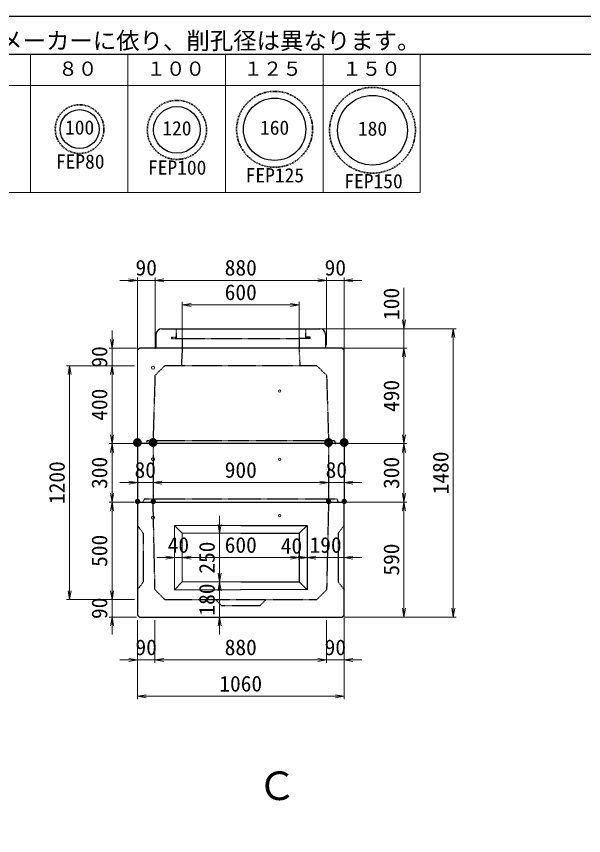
# Model space of a CAD drawing. Units: millimetres, scale not verified. Extents: x -297 to 298, y -210 to 210.
# Drawn here: x 3.2 to 148.6, y 0.2 to 210.5 of the extents above; entities that cross this region are included whole.
import ezdxf
from ezdxf.enums import TextEntityAlignment as Align

# ---------------------------------------------------------------- set-up
doc = ezdxf.new("R2010")
doc.units = ezdxf.units.MM
doc.linetypes.add('USER1', pattern=[12.95, 6.35, -3.175, 0.25, -3.175])
doc.linetypes.add('USER2', pattern=[4.7625, 3.175, -1.5875])
doc.layers.add('0-0', color=7, linetype='Continuous')
for name, color, linetype, lineweight in [('0-1_0', 9, 'Continuous', 25), ('0-2_dims', 7, 'Continuous', 18), ('0-3_pen1実線', 4, 'Continuous', 13), ('0-4_pen2実線', 3, 'Continuous', 13), ('0-5_pen3実線', 7, 'Continuous', 25), ('0-6_pen4実線', 7, 'Continuous', 25), ('0-7_pen2破線', 3, 'USER2', 25), ('0-8_鉄筋', 7, 'Continuous', 25), ('0-9_draw', 7, 'Continuous', 13)]:
    doc.layers.add(name, color=color, linetype=linetype, lineweight=lineweight)
doc.styles.add('ＭＳ ゴシック', font='')
doc.styles.get('ＭＳ ゴシック').set_extended_font_data('MS Gothic')

# ---------------------------------------------------------------- blocks, each defined once
blk = doc.blocks.new('部分図 1')
at = {"layer": '0-1_0'}
blk.add_lwpolyline([(0, 0), (11898, 0), (11898, 8410), (0, 8410)], close=True, dxfattribs=at)
at = {"layer": '0-2_dims'}
for p, q in [((6076.84, 7506.2), (6076.84, 8214.9)), ((6575.84, 7506.2), (6575.84, 8214.9)), ((7076.84, 7506.2), (7076.84, 8214.9)), ((7577.84, 7506.2), (7577.84, 8214.9)), ((8074.84, 7506.2), (8074.84, 8214.9)), ((4075.84, 8055), (8074.84, 8055)), ((8074.84, 7506.2), (4075.84, 7506.2)), ((6624.5, 6699.5), (6624.5, 7070)), ((6714.8, 6703.4), (6714.8, 7070)), ((6714.8, 6703.4), (6714.8, 7070)), ((7594.5, 6722), (7594.5, 7070)), ((7594.5, 6722), (7594.5, 7070)), ((7684.5, 6700), (7684.5, 7070)), ((6624.5, 7055), (6534.5, 7055)), ((6624.5, 7055), (6714.8, 7055)), ((6714.8, 7055), (6804.8, 7055)), ((6714.8, 7055), (7594.5, 7055)), ((7594.5, 7055), (7504.5, 7055)), ((7594.5, 7055), (7684.5, 7055)), ((7684.5, 7055), (7774.5, 7055)), ((7991.5, 6807), (7991.5, 7017)), ((6854.5, 6722), (6854.5, 6944)), ((7454.5, 6722), (7454.5, 6944)), ((6854.5, 6929), (7454.5, 6929)), ((6494.5, 6707), (6494.5, 6797)), ((7574.5, 6807), (8006.5, 6807)), ((7589.5, 6807), (8259.5, 6807)), ((7991.5, 6807), (7991.5, 6707)), ((8244.5, 6807), (8244.5, 5327)), ((6619.5, 6707), (6479.5, 6707)), ((6494.5, 6707), (6494.5, 6617)), ((7674.5, 6707), (8006.5, 6707)), ((7674.5, 6707), (8006.5, 6707)), ((7991.5, 6707), (7991.5, 6617)), ((7991.5, 6707), (7991.5, 6217)), ((6609.5, 6617), (6261.5, 6617)), ((6276.5, 6617), (6276.5, 5417)), ((6609.5, 6617), (6479.5, 6617)), ((6609.5, 6617), (6479.5, 6617)), ((6494.5, 6617), (6494.5, 6527)), ((6494.5, 6617), (6494.5, 6217)), ((6609.5, 6217), (6479.5, 6217)), ((6609.5, 6217), (6479.5, 6217)), ((6494.5, 6217), (6494.5, 5917)), ((7699.5, 6217), (8006.5, 6217)), ((7699.5, 6217), (8006.5, 6217)), ((7991.5, 6217), (7991.5, 5917)), ((6624.6, 6017), (6534.6, 6017)), ((6624.6, 5932), (6624.6, 6032)), ((6624.6, 6017), (6704.89, 6017)), ((6704.89, 5933.73), (6704.89, 6032)), ((6704.89, 5933.73), (6704.89, 6032)), ((6704.89, 6017), (6794.89, 6017)), ((6704.89, 6017), (7604.6, 6017)), ((7604.6, 6017), (7514.6, 6017)), ((7604.6, 5933.73), (7604.6, 6032)), ((7604.6, 5933.73), (7604.6, 6032)), ((7604.6, 6017), (7684.6, 6017)), ((7684.6, 5930.22), (7684.6, 6032)), ((7684.6, 6017), (7774.6, 6017)), ((6609.5, 5917), (6479.5, 5917)), ((6609.5, 5917), (6479.5, 5917)), ((6494.5, 5917), (6494.5, 5417)), ((6624.6, 5917), (7752.6, 5917)), ((7699.5, 5917), (8006.5, 5917)), ((7699.5, 5917), (8006.5, 5917)), ((7991.5, 5917), (7991.5, 5327)), ((7045.6, 5757), (7045.6, 5847)), ((7038.6, 5757), (7030.6, 5757)), ((7045.6, 5757), (7045.6, 5507)), ((6814.6, 5632), (6814.6, 5647)), ((6854.6, 5632), (6854.6, 5647)), ((6854.6, 5632), (6854.6, 5647)), ((7454.6, 5632), (7454.6, 5647)), ((7454.6, 5632), (7454.6, 5647)), ((7494.6, 5632), (7494.6, 5647)), ((7494.6, 5632), (7494.6, 5647)), ((7684.6, 5632), (7684.6, 5647)), ((6814.6, 5632), (6724.6, 5632)), ((6814.6, 5632), (6854.6, 5632)), ((6854.6, 5632), (6944.6, 5632)), ((6854.6, 5632), (7454.6, 5632)), ((7045.6, 5507), (7045.6, 5597)), ((7454.6, 5632), (7364.6, 5632)), ((7494.6, 5632), (7404.6, 5632)), ((7454.6, 5632), (7494.6, 5632)), ((7494.6, 5632), (7584.6, 5632)), ((7494.6, 5632), (7684.6, 5632)), ((7684.6, 5632), (7774.6, 5632)), ((6494.5, 5417), (6494.5, 5507)), ((7038.6, 5507), (7030.6, 5507)), ((7038.6, 5507), (7030.6, 5507)), ((7045.6, 5507), (7045.6, 5417)), ((7045.6, 5507), (7045.6, 5327)), ((6594.5, 5417), (6261.5, 5417)), ((6609.5, 5417), (6479.5, 5417)), ((6609.5, 5417), (6479.5, 5417)), ((6494.5, 5417), (6494.5, 5327)), ((7684.6, 5345), (7684.6, 5091.5)), ((6619.5, 5327), (6479.5, 5327)), ((6494.5, 5327), (6494.5, 5237)), ((6624.6, 5311.6), (6624.6, 5091.5)), ((6714.4, 5311.6), (6714.4, 5091.5)), ((6714.4, 5311.6), (6714.4, 5091.5)), ((7045.6, 5327), (7045.6, 5237)), ((7047.6, 5327), (7060.6, 5327)), ((7594.6, 5311.6), (7594.6, 5091.5)), ((7594.6, 5311.6), (7594.6, 5091.5)), ((7689.5, 5327), (8006.5, 5327)), ((7704.5, 5327), (8259.5, 5327)), ((6624.6, 5256.7), (6624.6, 4905)), ((7684.6, 5241.57), (7684.6, 4905)), ((6624.6, 5106.5), (6534.6, 5106.5)), ((6624.6, 5106.5), (6714.4, 5106.5)), ((6714.4, 5106.5), (6804.4, 5106.5)), ((6714.4, 5106.5), (7594.6, 5106.5)), ((7594.6, 5106.5), (7504.6, 5106.5)), ((7594.6, 5106.5), (7684.6, 5106.5)), ((7684.6, 5106.5), (7774.6, 5106.5)), ((6624.6, 4920), (7684.6, 4920))]:
    blk.add_line(p, q, dxfattribs=at)
for points in [[(6579.5, 7047.5), (6624.5, 7055), (6579.5, 7062.5)], [(6759.8, 7062.5), (6714.8, 7055), (6759.8, 7047.5)], [(6759.8, 7062.5), (6714.8, 7055), (6759.8, 7047.5)], [(7549.5, 7047.5), (7594.5, 7055), (7549.5, 7062.5)], [(7549.5, 7047.5), (7594.5, 7055), (7549.5, 7062.5)], [(7729.5, 7062.5), (7684.5, 7055), (7729.5, 7047.5)], [(6899.5, 6936.5), (6854.5, 6929), (6899.5, 6921.5)], [(7409.5, 6921.5), (7454.5, 6929), (7409.5, 6936.5)], [(7984, 6852), (7991.5, 6807), (7999, 6852)], [(8252, 6762), (8244.5, 6807), (8237, 6762)], [(6487, 6752), (6494.5, 6707), (6502, 6752)], [(7999, 6662), (7991.5, 6707), (7984, 6662)], [(7999, 6662), (7991.5, 6707), (7984, 6662)], [(6284, 6572), (6276.5, 6617), (6269, 6572)], [(6502, 6572), (6494.5, 6617), (6487, 6572)], [(6502, 6572), (6494.5, 6617), (6487, 6572)], [(6487, 6262), (6494.5, 6217), (6502, 6262)], [(7984, 6262), (7991.5, 6217), (7999, 6262)], [(6502, 6172), (6494.5, 6217), (6487, 6172)], [(7999, 6172), (7991.5, 6217), (7984, 6172)], [(6579.6, 6009.5), (6624.6, 6017), (6579.6, 6024.5)], [(6749.89, 6024.5), (6704.89, 6017), (6749.89, 6009.5)], [(6749.89, 6024.5), (6704.89, 6017), (6749.89, 6009.5)], [(7559.6, 6009.5), (7604.6, 6017), (7559.6, 6024.5)], [(7559.6, 6009.5), (7604.6, 6017), (7559.6, 6024.5)], [(7729.6, 6024.5), (7684.6, 6017), (7729.6, 6009.5)], [(6487, 5962), (6494.5, 5917), (6502, 5962)], [(7984, 5962), (7991.5, 5917), (7999, 5962)], [(6502, 5872), (6494.5, 5917), (6487, 5872)], [(7999, 5872), (7991.5, 5917), (7984, 5872)], [(7038.1, 5802), (7045.6, 5757), (7053.1, 5802)], [(6769.6, 5624.5), (6814.6, 5632), (6769.6, 5639.5)], [(6899.6, 5639.5), (6854.6, 5632), (6899.6, 5624.5)], [(6899.6, 5639.5), (6854.6, 5632), (6899.6, 5624.5)], [(7409.6, 5624.5), (7454.6, 5632), (7409.6, 5639.5)], [(7409.6, 5624.5), (7454.6, 5632), (7409.6, 5639.5)], [(7449.6, 5624.5), (7494.6, 5632), (7449.6, 5639.5)], [(7539.6, 5639.5), (7494.6, 5632), (7539.6, 5624.5)], [(7729.6, 5639.5), (7684.6, 5632), (7729.6, 5624.5)], [(7038.1, 5552), (7045.6, 5507), (7053.1, 5552)], [(7053.1, 5462), (7045.6, 5507), (7038.1, 5462)], [(6269, 5462), (6276.5, 5417), (6284, 5462)], [(6487, 5462), (6494.5, 5417), (6502, 5462)], [(6487, 5462), (6494.5, 5417), (6502, 5462)], [(7984, 5372), (7991.5, 5327), (7999, 5372)], [(8237, 5372), (8244.5, 5327), (8252, 5372)], [(6502, 5282), (6494.5, 5327), (6487, 5282)], [(7053.1, 5282), (7045.6, 5327), (7038.1, 5282)], [(6579.6, 5099), (6624.6, 5106.5), (6579.6, 5114)], [(6759.4, 5114), (6714.4, 5106.5), (6759.4, 5099)], [(6759.4, 5114), (6714.4, 5106.5), (6759.4, 5099)], [(7549.6, 5099), (7594.6, 5106.5), (7549.6, 5114)], [(7549.6, 5099), (7594.6, 5106.5), (7549.6, 5114)], [(7729.6, 5114), (7684.6, 5106.5), (7729.6, 5099)], [(6669.6, 4927.5), (6624.6, 4920), (6669.6, 4912.5)], [(7639.6, 4912.5), (7684.6, 4920), (7639.6, 4927.5)]]:
    blk.add_lwpolyline(points, dxfattribs=at)
at = {"layer": '0-3_pen1実線'}
blk.add_line((7454.5, 6754.02), (7457.48, 6757), dxfattribs=at)
at = {"layer": '0-4_pen2実線'}
blk.add_line((7510.5, 6763), (7510.5, 6757), dxfattribs=at)
for centre, radius in [((6704.5, 6607), 8), ((7354.5, 6487), 6), ((6704.5, 6137), 8), ((7354.5, 6137), 6), ((6704.6, 5837), 8), ((7354.6, 5847), 6)]:
    blk.add_circle(centre, radius, dxfattribs=at)
at = {"layer": '0-5_pen3実線'}
for p, q in [((6719.5, 6777), (6719.5, 6707)), ((6749.5, 6807), (7559.5, 6807)), ((7589.5, 6777), (7589.5, 6707)), ((7674.5, 6707), (6634.5, 6707)), ((7684.5, 6697), (7674.5, 6707)), ((7684.5, 6217), (7684.5, 6697)), ((7684.5, 6217), (6624.5, 6217)), ((6624.5, 6217), (6624.5, 5917)), ((7684.5, 6217), (7684.5, 5917)), ((6624.5, 5917), (7684.5, 5917)), ((7684.6, 5337), (7684.6, 5917)), ((7494.6, 5797), (7454.6, 5757)), ((6814.6, 5467), (7492.33, 5469.27)), ((7154.6, 5507), (7454.6, 5507)), ((7454.6, 5507), (7494.6, 5467)), ((6634.6, 5327), (7674.6, 5327)), ((7684.6, 5337), (7674.6, 5327))]:
    blk.add_line(p, q, dxfattribs=at)
for points in [[(6624.6, 5917), (6624.6, 5337), (6634.6, 5327)], [(7154.6, 5797), (7494.6, 5797), (7494.6, 5467)], [(7154.6, 5757), (7454.6, 5757), (7454.6, 5507)]]:
    blk.add_lwpolyline(points, dxfattribs=at)
for centre, start, end in [((6749.5, 6777), 90, 180), ((7559.5, 6777), 0, 90)]:
    blk.add_arc(centre, 30, start, end, dxfattribs=at)
at = {"layer": '0-6_pen4実線'}
blk.add_lwpolyline([(200, 200), (11709, 200), (11709, 8215), (200, 8215)], close=True, dxfattribs=at)
at = {"layer": '0-7_pen2破線'}
for p, q in [((6822.5, 6807), (6822.5, 6757)), ((7486.5, 6807), (7486.5, 6763)), ((6798.5, 6763), (6822.5, 6763)), ((6798.5, 6763), (6798.5, 6757)), ((6798.5, 6757), (7454.5, 6757)), ((6854.5, 6757), (6854.5, 6707)), ((7510.5, 6757), (7454.5, 6757)), ((7454.5, 6757), (7454.5, 6707)), ((7510.5, 6763), (7486.5, 6763)), ((6854.5, 6707), (6849.5, 6617)), ((7459.5, 6617), (7454.5, 6707)), ((6714.5, 6567), (6764.5, 6617)), ((7154.5, 6617), (6764.5, 6617)), ((7544.5, 6617), (7154.5, 6617)), ((7544.5, 6617), (7594.5, 6567)), ((6714.5, 6567), (6704.5, 6232)), ((7594.5, 6567), (7604.5, 6232)), ((6674.5, 6232), (6669.5, 6217)), ((7154.5, 6232), (6674.5, 6232)), ((7634.5, 6232), (7154.5, 6232)), ((7634.5, 6232), (7639.5, 6217)), ((6704.5, 6217), (6704.5, 5932)), ((7604.5, 6217), (7604.5, 5932)), ((6654.5, 5917), (6659.5, 5932)), ((7154.5, 5932), (6659.5, 5932)), ((7649.5, 5932), (7154.5, 5932)), ((7654.5, 5917), (7649.5, 5932)), ((6624.6, 5797), (6654.6, 5757)), ((7684.6, 5797), (7654.6, 5757)), ((6654.6, 5757), (6654.6, 5507)), ((7654.6, 5757), (7654.6, 5507)), ((6654.6, 5507), (6624.6, 5467)), ((7654.6, 5507), (7684.6, 5467)), ((6764.6, 5417), (7544.6, 5417)), ((7054.6, 5387), (7024.6, 5417))]:
    blk.add_line(p, q, dxfattribs=at)
for points in [[(6764.6, 5417), (6714.6, 5467), (6704.92, 5917)], [(7604.6, 5917), (7594.6, 5467), (7544.6, 5417)], [(7054.6, 5387), (7254.6, 5387), (7284.6, 5417)]]:
    blk.add_lwpolyline(points, dxfattribs=at)
at = {"layer": '0-8_鉄筋', "color": 1, "linetype": 'USER1', "lineweight": 35}
for centre, radius in [((7829.94, 7825.3), 220.1), ((7327.94, 7830.3), 195), ((6327.94, 7831.4), 125), ((6826.94, 7827.3), 151.71)]:
    blk.add_circle(centre, radius, dxfattribs=at)
at = {"layer": '0-8_鉄筋', "color": 1}
for centre, radius in [((7327.94, 7830.4), 160), ((7829.94, 7825.4), 179.11), ((6327.94, 7831.4), 100), ((6826.94, 7827.4), 120)]:
    blk.add_circle(centre, radius, dxfattribs=at)
at = {"layer": '0-9_draw'}
for p, q in [((6624.5, 6697), (6634.5, 6707)), ((6624.5, 6697), (6624.5, 6217)), ((6814.6, 5797), (6814.6, 5467)), ((6814.6, 5797), (6854.6, 5757)), ((6814.6, 5797), (7154.6, 5797)), ((6854.6, 5757), (6854.6, 5507)), ((6854.6, 5757), (7154.6, 5757)), ((6854.6, 5507), (6814.6, 5467)), ((6854.6, 5507), (7154.6, 5507))]:
    blk.add_line(p, q, dxfattribs=at)
at = {"layer": '0-2_dims', "style": 'ＭＳ ゴシック'}
for s, height, p in [('※ＦＥＰ管メーカー・継手メーカーに依り、削孔径は異なります。', 87.98, (4475.66, 8214.83)), ('８０', 73.31, (6218.84, 8082.9)), ('１００', 73.31, (6670.84, 8082.9)), ('１２５', 73.31, (7167.84, 8082.9)), ('１５０', 73.31, (7674.84, 8082.9)), ('90', 80.65, (6614.65, 7055.5)), ('880', 80.65, (7072.15, 7055.5)), ('90', 80.65, (7584.5, 7055.5)), ('600', 80.65, (7072, 6929.5)), ('●', 36.66, (6599.3, 6192)), ('●', 36.66, (6679.5, 6192.1)), ('●', 36.66, (7579.4, 6192.04)), ('●', 36.66, (7659.5, 6192.1)), ('80', 80.65, (6609.74, 6017.5)), ('900', 80.65, (7072.24, 6017.5)), ('80', 80.65, (7589.6, 6017.5)), ('●', 21.99, (6609.7, 5902)), ('●', 21.99, (6690, 5902)), ('●', 21.99, (7589.4, 5902)), ('●', 21.99, (7669.5, 5902)), ('40', 80.65, (6779.6, 5632.5)), ('600', 80.65, (7072.1, 5632.5)), ('40', 80.65, (7359.6, 5628)), ('190', 80.65, (7507.1, 5632.5)), ('90', 80.65, (6614.5, 5107)), ('880', 80.65, (7072, 5107)), ('90', 80.65, (7584.6, 5107)), ('1060', 80.65, (7044.6, 4920.5))]:
    blk.add_text(s, height=height, dxfattribs=at).set_placement(p, align=Align.BOTTOM_LEFT)
for s, p in [('100', (7991, 6852)), ('90', (6494, 6607)), ('490', (7991, 6379.5)), ('400', (6494, 6334.5)), ('300', (6494, 5984.5)), ('300', (7991, 5984.5)), ('1480', (8244, 5957)), ('1200', (6276, 5907)), ('500', (6494, 5584.5)), ('250', (7045.1, 5549.5)), ('590', (7991, 5539.5)), ('180', (7045.1, 5334.5)), ('90', (6494, 5317))]:
    blk.add_text(s, height=80.65, rotation=90, dxfattribs=at).set_placement(p, align=Align.BOTTOM_LEFT)
at = {"layer": '0-8_鉄筋', "style": 'ＭＳ ゴシック'}
for s, height, p in [('100', 73.31, (6253.24, 7781.3)), ('120', 73.31, (6752.24, 7777.3)), ('160', 73.31, (7253.24, 7780.3)), ('180', 73.31, (7755.24, 7775.3)), ('FEP80', 73.31, (6206.34, 7606.2)), ('FEP100', 73.31, (6678.74, 7575.5)), ('FEP125', 73.31, (7179.74, 7535.9)), ('FEP150', 73.31, (7685.74, 7505.5)), ('Ｃ', 146.6, (7239.87, 4343.45))]:
    blk.add_text(s, height=height, dxfattribs=at).set_placement(p, align=Align.BOTTOM_LEFT)

msp = doc.modelspace()

# ---------------------------------------------------------------- block references
at = {"layer": '0-0', "xscale": 0.05, "yscale": 0.05}
msp.add_blockref('部分図 1', (-297, -210), dxfattribs=at)

doc.saveas('drawing.dxf')
